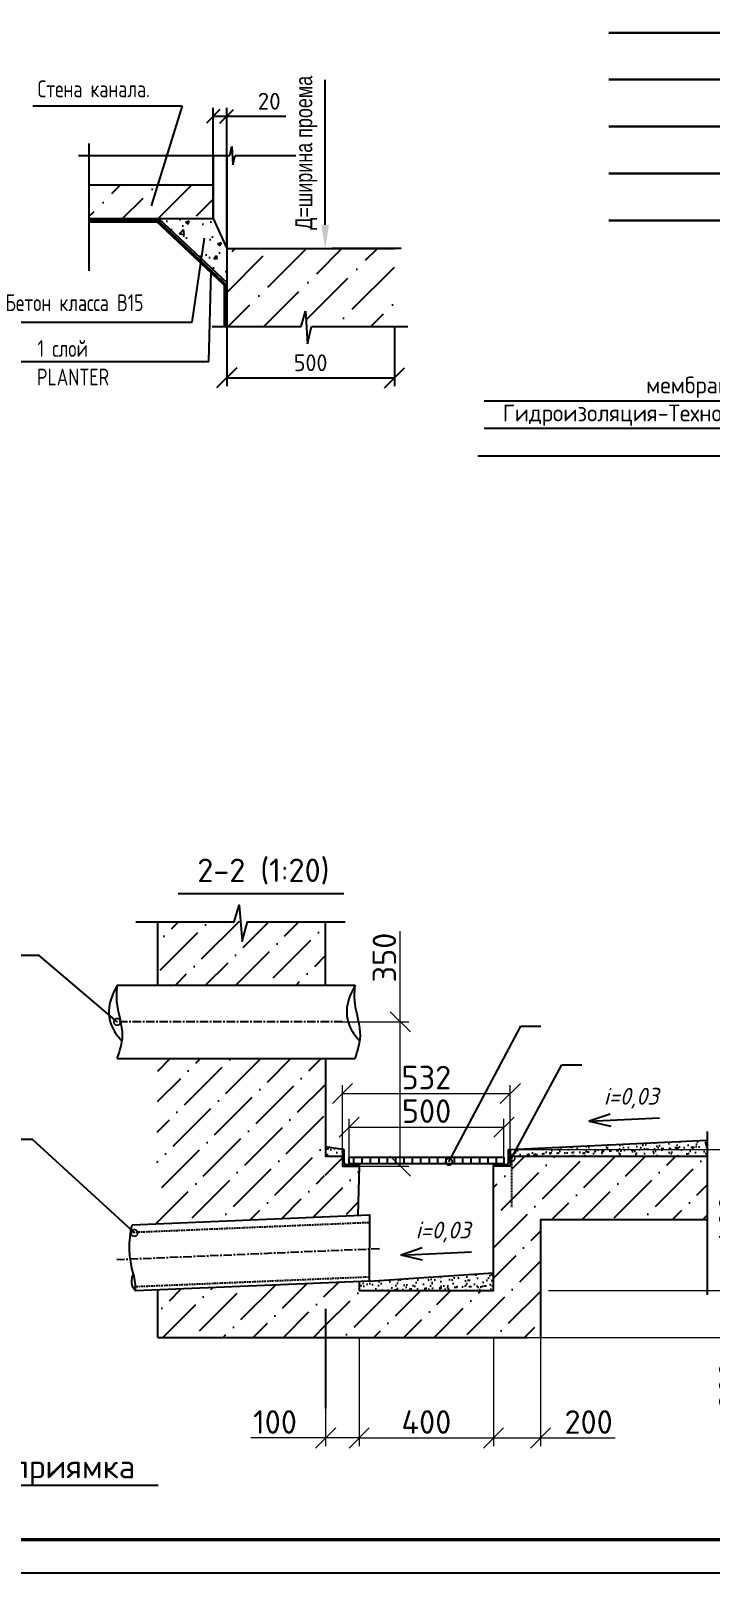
# Model space of a CAD drawing. Header units: millimetres. Extents: x 1601 to 15402, y -324 to 12625.
# Drawn here: x 7329.4 to 7430.5, y 2825.6 to 3055.3 of the extents above; entities that cross this region are included whole.
import ezdxf
from ezdxf import colors
from ezdxf.entities.mleader import LeaderData, LeaderLine
from ezdxf.math import Vec2, Vec3

# ---------------------------------------------------------------- set-up
doc = ezdxf.new("R2010")
doc.units = ezdxf.units.MM
doc.linetypes.add('CENTER', pattern=[2, 1.25, -0.25, 0.25, -0.25])
doc.linetypes.add('HIDDEN', pattern=[0.375, 0.25, -0.125])
doc.layers.add('N', color=7, linetype='Continuous')
doc.layers.add('NA', color=7, linetype='Continuous')
for name, color, linetype, lineweight in [('Заголовки', 3, 'Continuous', 35), ('Основной', 1, 'Continuous', 60), ('Размеры на чертеже', 250, 'Continuous', 25), ('Тонкие', 5, 'Continuous', 30)]:
    doc.layers.add(name, color=color, linetype=linetype, lineweight=lineweight)
doc.styles.add('-ISOCPEUR-', font='isocpeur.TTF')
doc.styles.add('GOST', font='GOST Common.ttf')
doc.styles.add('RUSS', font='russ.shx', dxfattribs={"width": 0.8})
doc.styles.get("Standard").update_dxf_attribs({"font": 'GOST Common.ttf'})
doc.dimstyles.new('М 1 к 100', dxfattribs={"dimtxt": 3.5, "dimasz": 3, "dimexe": 1.25, "dimexo": 0, "dimgap": 1, "dimtad": 1, "dimdec": 0, "dimlfac": 100, "dimtxsty": 'GOST', "dimblk": 'OBLIQUE', "dimcen": 5, "dimclrd": 256, "dimclre": 256, "dimclrt": 256, "dimazin": 2, "dimtfac": 1, "dimtdec": 0, "dimtmove": 0, "dimatfit": 3, "dimldrblk": 'NONE', "dimfxl": 0, "dimlwd": -1, "dimlwe": -1, "dimarcsym": 2})
doc.dimstyles.new('М 1 к 20', dxfattribs={"dimtxt": 3.5, "dimasz": 3, "dimexe": 1.25, "dimexo": 0, "dimtad": 1, "dimdec": 0, "dimlfac": 20, "dimzin": 0, "dimdsep": 46, "dimtxsty": 'GOST', "dimblk": 'OBLIQUE', "dimcen": 5, "dimadec": 8, "dimazin": 0, "dimtfac": 1, "dimtdec": 0, "dimtmove": 0, "dimatfit": 3, "dimldrblk": 'NONE', "dimfxl": 1.25, "dimtolj": 1, "dimtzin": 0, "dimlwd": 20, "dimlwe": 20, "dimarcsym": 1})
doc.dimstyles.new('М 1 к 50', dxfattribs={"dimtxt": 2.5, "dimasz": 2, "dimexe": 1.25, "dimexo": 0, "dimgap": 1, "dimtad": 1, "dimdec": 0, "dimlfac": 50, "dimzin": 0, "dimdsep": 46, "dimtxsty": 'GOST', "dimblk": 'OBLIQUE', "dimcen": 0, "dimclrd": 256, "dimclre": 256, "dimclrt": 256, "dimazin": 2, "dimtfac": 1, "dimtdec": 0, "dimtmove": 0, "dimatfit": 3, "dimldrblk": 'NONE', "dimfxl": 1.25, "dimtolj": 1, "dimtzin": 0, "dimlwd": -1, "dimlwe": -1, "dimarcsym": 2})
pattern_1 = [(45, (5435.5615, -7100.213), (1.9887378, 7.2920387), [9.375, -1.875, 0, -1.875])]
pattern_2 = [(45, (6125.8713, 2715.1915), (1.683798, 6.173926), [7.9375, -1.5875, 0, -1.5875])]
pattern_3 = [(82.5, (5957.4659, -7285.5295), (-1.12561055, 1.0543417), [0, -1.216, 0, -1.36, 0, -1.3]), (52.5, (5957.4659, -7285.5295), (-0.59531, 2.5975838), [0, -0.656, 0, -1.096, 0, -0.42]), (12.5, (5956.7701, -7286.2253), (1.75842342, 1.7648259), [0, -0.4, 0, -1.44, 0, -1.88]), (2.5, (5956.77, -7286.2253), (1.20403373, 2.1970103), [0, -0.2, 0, -0.944, 0, -1.08])]

# ---------------------------------------------------------------- blocks, each defined once
blk = doc.blocks.new('_DotSmall')
at = {"color": 0, "linetype": 'ByBlock', "const_width": 0.5}
blk.add_lwpolyline([(-0.0625, 0, 1), (0.0625, 0, 1)], format="xyb", close=True, dxfattribs=at)
blk = doc.blocks.new('_Oblique')
at = {"color": 0, "linetype": 'ByBlock', "lineweight": -2}
blk.add_line((-0.5, -0.5), (0.5, 0.5), dxfattribs=at)
blk = doc.blocks.new('*D86')
at = {"transparency": 16777216}
for p, q in [((7356.53, 3027.36), (7356.53, 3043.84)), ((7356.53, 3042.59), (7358.53, 3042.59)), ((7358.53, 3022.92), (7358.53, 3043.84)), ((7358.53, 3042.59), (7367.36, 3042.59))]:
    blk.add_line(p, q, dxfattribs=at)
at = {"layer": 'Defpoints', "color": 0, "transparency": 16777216}
for p in [(7358.53, 3042.59), (7356.53, 3027.36), (7358.53, 3022.92)]:
    blk.add_point(p, dxfattribs=at)
at = {"transparency": 16777216, "xscale": 2, "yscale": 2, "zscale": 2, "rotation": 180}
blk.add_blockref('_Oblique', (7356.53, 3042.59), dxfattribs=at)
at = {"transparency": 16777216, "xscale": 2, "yscale": 2, "zscale": 2}
blk.add_blockref('_Oblique', (7358.53, 3042.59), dxfattribs=at)
at = {"transparency": 16777216, "insert": (7364.86, 3044.84), "char_height": 2.5, "attachment_point": 5, "style": '-ISOCPEUR-'}
blk.add_mtext('\\A1;20', dxfattribs=at)
blk = doc.blocks.new('_None')
blk = doc.blocks.new('*D87')
at = {"transparency": 16777216}
for p, q in [((7358.53, 3011.29), (7358.53, 3002.38)), ((7383.53, 3011.29), (7383.53, 3002.38)), ((7358.53, 3003.63), (7383.53, 3003.63))]:
    blk.add_line(p, q, dxfattribs=at)
at = {"layer": 'Defpoints', "color": 0, "transparency": 16777216}
for p in [(7358.53, 3011.29), (7383.53, 3011.29), (7383.53, 3003.63)]:
    blk.add_point(p, dxfattribs=at)
at = {"transparency": 16777216, "xscale": 3, "yscale": 3, "zscale": 3, "rotation": 180}
blk.add_blockref('_Oblique', (7358.53, 3003.63), dxfattribs=at)
at = {"transparency": 16777216, "xscale": 3, "yscale": 3, "zscale": 3}
blk.add_blockref('_Oblique', (7383.53, 3003.63), dxfattribs=at)
at = {"transparency": 16777216, "insert": (7371.03, 3005.88), "char_height": 2.5, "attachment_point": 5}
blk.add_mtext('500', dxfattribs=at)
blk = doc.blocks.new('*D361')
at = {"layer": 'Defpoints', "color": 0, "transparency": 16777216}
for p in [(7406.47, 2867.7), (7435.98, 2867.7), (7403.27, 2860.7)]:
    blk.add_point(p, dxfattribs=at)
at = {"layer": 'Размеры на чертеже', "color": 0, "lineweight": 20, "transparency": 16777216}
for p, q in [((7406.47, 2867.7), (7437.23, 2867.7)), ((7435.98, 2867.7), (7435.98, 2860.7)), ((7403.27, 2860.7), (7437.23, 2860.7)), ((7435.98, 2860.7), (7435.98, 2849.58))]:
    blk.add_line(p, q, dxfattribs=at)
at = {"layer": 'Размеры на чертеже', "color": 0, "lineweight": 20, "transparency": 16777216, "xscale": 3, "yscale": 3, "zscale": 3}
for p, rotation in [((7435.98, 2867.7), 90), ((7435.98, 2860.7), 270)]:
    blk.add_blockref('_Oblique', p, dxfattribs=dict(at, rotation=rotation))
at = {"layer": 'Размеры на чертеже', "color": 0, "transparency": 16777216, "insert": (7433.6, 2853.53), "char_height": 3.5, "attachment_point": 5, "rotation": 90, "style": '-ISOCPEUR-'}
blk.add_mtext('\\A1;200', dxfattribs=at)
blk = doc.blocks.new('*D362')
at = {"layer": 'Defpoints', "color": 0, "transparency": 16777216}
for p in [(7400.77, 2888.7), (7435.98, 2888.7), (7435.98, 2867.7)]:
    blk.add_point(p, dxfattribs=at)
at = {"layer": 'Размеры на чертеже', "color": 0, "lineweight": 20, "transparency": 16777216}
for p, q in [((7400.77, 2888.7), (7437.23, 2888.7)), ((7435.98, 2867.7), (7435.98, 2888.7)), ((7435.98, 2867.7), (7437.23, 2867.7))]:
    blk.add_line(p, q, dxfattribs=at)
at = {"layer": 'Размеры на чертеже', "color": 0, "lineweight": 20, "transparency": 16777216, "xscale": 3, "yscale": 3, "zscale": 3}
for p, rotation in [((7435.98, 2888.7), 90), ((7435.98, 2867.7), 270)]:
    blk.add_blockref('_Oblique', p, dxfattribs=dict(at, rotation=rotation))
at = {"layer": 'Размеры на чертеже', "color": 0, "transparency": 16777216, "insert": (7433.6, 2878.2), "char_height": 3.5, "attachment_point": 5, "rotation": 90, "style": '-ISOCPEUR-'}
blk.add_mtext('\\A1;400', dxfattribs=at)
blk = doc.blocks.new('*D363')
at = {"layer": 'Defpoints', "color": 0, "transparency": 16777216}
for p in [(7400.77, 2897.03), (7375.77, 2888.7), (7400.77, 2888.7)]:
    blk.add_point(p, dxfattribs=at)
at = {"layer": 'Размеры на чертеже', "color": 0, "lineweight": 20, "transparency": 16777216}
for p, q in [((7375.77, 2888.7), (7375.77, 2898.28)), ((7375.77, 2897.03), (7400.77, 2897.03)), ((7400.77, 2888.7), (7400.77, 2898.28))]:
    blk.add_line(p, q, dxfattribs=at)
at = {"layer": 'Размеры на чертеже', "color": 0, "lineweight": 20, "transparency": 16777216, "xscale": 3, "yscale": 3, "zscale": 3, "rotation": 180}
blk.add_blockref('_Oblique', (7375.77, 2897.03), dxfattribs=at)
at = {"layer": 'Размеры на чертеже', "color": 0, "lineweight": 20, "transparency": 16777216, "xscale": 3, "yscale": 3, "zscale": 3}
blk.add_blockref('_Oblique', (7400.77, 2897.03), dxfattribs=at)
at = {"layer": 'Размеры на чертеже', "color": 0, "transparency": 16777216, "insert": (7388.27, 2899.41), "char_height": 3.5, "attachment_point": 5, "style": '-ISOCPEUR-'}
blk.add_mtext('\\A1;532', dxfattribs=at)
blk = doc.blocks.new('*D364')
at = {"layer": 'Defpoints', "color": 0, "transparency": 16777216}
for p in [(7399.83, 2892.03), (7376.78, 2887.55), (7399.83, 2887.55)]:
    blk.add_point(p, dxfattribs=at)
at = {"layer": 'Размеры на чертеже', "color": 0, "lineweight": 20, "transparency": 16777216}
for p, q in [((7376.78, 2887.55), (7376.78, 2893.28)), ((7399.83, 2887.55), (7399.83, 2893.28)), ((7376.78, 2892.03), (7399.83, 2892.03))]:
    blk.add_line(p, q, dxfattribs=at)
at = {"layer": 'Размеры на чертеже', "color": 0, "lineweight": 20, "transparency": 16777216, "xscale": 3, "yscale": 3, "zscale": 3, "rotation": 180}
blk.add_blockref('_Oblique', (7376.78, 2892.03), dxfattribs=at)
at = {"layer": 'Размеры на чертеже', "color": 0, "lineweight": 20, "transparency": 16777216, "xscale": 3, "yscale": 3, "zscale": 3}
blk.add_blockref('_Oblique', (7399.83, 2892.03), dxfattribs=at)
at = {"layer": 'Размеры на чертеже', "color": 0, "transparency": 16777216, "insert": (7388.3, 2894.41), "char_height": 3.5, "attachment_point": 5, "style": '-ISOCPEUR-'}
blk.add_mtext('\\A1;500', dxfattribs=at)
blk = doc.blocks.new('*D365')
at = {"layer": 'Defpoints', "color": 0, "transparency": 16777216}
for p in [(7405.27, 2863.8), (7398.27, 2860.7), (7405.27, 2845.73)]:
    blk.add_point(p, dxfattribs=at)
at = {"layer": 'Размеры на чертеже', "color": 0, "lineweight": 20, "transparency": 16777216}
for p, q in [((7405.27, 2863.8), (7405.27, 2844.48)), ((7398.27, 2860.7), (7398.27, 2844.48)), ((7398.27, 2845.73), (7405.27, 2845.73)), ((7405.27, 2845.73), (7416.39, 2845.73))]:
    blk.add_line(p, q, dxfattribs=at)
at = {"layer": 'Размеры на чертеже', "color": 0, "lineweight": 20, "transparency": 16777216, "xscale": 3, "yscale": 3, "zscale": 3, "rotation": 180}
blk.add_blockref('_Oblique', (7398.27, 2845.73), dxfattribs=at)
at = {"layer": 'Размеры на чертеже', "color": 0, "lineweight": 20, "transparency": 16777216, "xscale": 3, "yscale": 3, "zscale": 3}
blk.add_blockref('_Oblique', (7405.27, 2845.73), dxfattribs=at)
at = {"layer": 'Размеры на чертеже', "color": 0, "transparency": 16777216, "insert": (7412.44, 2848.11), "char_height": 3.5, "attachment_point": 5, "style": '-ISOCPEUR-'}
blk.add_mtext('\\A1;200', dxfattribs=at)
blk = doc.blocks.new('*D366')
at = {"layer": 'Defpoints', "color": 0, "transparency": 16777216}
for p in [(7378.27, 2860.7), (7373.27, 2850.1), (7378.27, 2845.73)]:
    blk.add_point(p, dxfattribs=at)
at = {"layer": 'Размеры на чертеже', "color": 0, "lineweight": 20, "transparency": 16777216}
for p, q in [((7378.27, 2860.7), (7378.27, 2844.48)), ((7373.27, 2850.1), (7373.27, 2844.48)), ((7373.27, 2845.73), (7362.12, 2845.73)), ((7378.27, 2845.73), (7373.27, 2845.73))]:
    blk.add_line(p, q, dxfattribs=at)
at = {"layer": 'Размеры на чертеже', "color": 0, "lineweight": 20, "transparency": 16777216, "xscale": 3, "yscale": 3, "zscale": 3, "rotation": 180}
blk.add_blockref('_Oblique', (7373.27, 2845.73), dxfattribs=at)
at = {"layer": 'Размеры на чертеже', "color": 0, "lineweight": 20, "transparency": 16777216, "xscale": 3, "yscale": 3, "zscale": 3}
blk.add_blockref('_Oblique', (7378.27, 2845.73), dxfattribs=at)
at = {"layer": 'Размеры на чертеже', "color": 0, "transparency": 16777216, "insert": (7365.72, 2848.11), "char_height": 3.5, "attachment_point": 5, "style": '-ISOCPEUR-'}
blk.add_mtext('\\A1;100', dxfattribs=at)
blk = doc.blocks.new('*D367')
at = {"layer": 'Defpoints', "color": 0, "transparency": 16777216}
for p in [(7378.27, 2860.7), (7398.27, 2860.7), (7398.27, 2845.73)]:
    blk.add_point(p, dxfattribs=at)
at = {"layer": 'Размеры на чертеже', "color": 0, "lineweight": 20, "transparency": 16777216}
for p, q in [((7378.27, 2860.7), (7378.27, 2844.48)), ((7398.27, 2860.7), (7398.27, 2844.48)), ((7378.27, 2845.73), (7398.27, 2845.73))]:
    blk.add_line(p, q, dxfattribs=at)
at = {"layer": 'Размеры на чертеже', "color": 0, "lineweight": 20, "transparency": 16777216, "xscale": 3, "yscale": 3, "zscale": 3, "rotation": 180}
blk.add_blockref('_Oblique', (7378.27, 2845.73), dxfattribs=at)
at = {"layer": 'Размеры на чертеже', "color": 0, "lineweight": 20, "transparency": 16777216, "xscale": 3, "yscale": 3, "zscale": 3}
blk.add_blockref('_Oblique', (7398.27, 2845.73), dxfattribs=at)
at = {"layer": 'Размеры на чертеже', "color": 0, "transparency": 16777216, "insert": (7388.27, 2848.11), "char_height": 3.5, "attachment_point": 5, "style": '-ISOCPEUR-'}
blk.add_mtext('\\A1;400', dxfattribs=at)
blk = doc.blocks.new('*D368')
at = {"layer": 'Defpoints', "color": 0, "transparency": 16777216}
for p in [(7375.77, 2907.7), (7375.77, 2886.2), (7384.39, 2886.2)]:
    blk.add_point(p, dxfattribs=at)
at = {"layer": 'Размеры на чертеже', "color": 0, "lineweight": 20, "transparency": 16777216}
for p, q in [((7384.39, 2907.7), (7384.39, 2921.23)), ((7375.77, 2907.7), (7385.64, 2907.7)), ((7384.39, 2886.2), (7384.39, 2907.7)), ((7375.77, 2886.2), (7385.64, 2886.2))]:
    blk.add_line(p, q, dxfattribs=at)
at = {"layer": 'Размеры на чертеже', "color": 0, "lineweight": 20, "transparency": 16777216, "xscale": 3, "yscale": 3, "zscale": 3}
for p, rotation in [((7384.39, 2907.7), 90), ((7384.39, 2886.2), 270)]:
    blk.add_blockref('_Oblique', p, dxfattribs=dict(at, rotation=rotation))
at = {"layer": 'Размеры на чертеже', "color": 0, "transparency": 16777216, "insert": (7382.01, 2917.28), "char_height": 3.5, "attachment_point": 5, "rotation": 90, "style": '-ISOCPEUR-'}
blk.add_mtext('\\A1;350', dxfattribs=at)

msp = doc.modelspace()

# ---------------------------------------------------------------- hatches: boundary and pattern name
h = msp.add_hatch()
h.set_pattern_fill('ANSI36', color=256)
h.set_pattern_definition([(45, (1.0903, 8.5987), (1.683798, 6.1739261), [7.9375, -1.5875, 0, -1.5875])])
h.paths.add_polyline_path([(7360.8297, 2919.7465), (7360.3817, 2925.0845), (7359.6333, 2922.5917), (7348.2693, 2922.5917), (7348.2693, 2913.1793), (7373.2693, 2913.1793), (7373.2693, 2922.5917), (7361.6055, 2922.5917)])
h = msp.add_hatch()
h.set_pattern_fill('ANSI36', color=256)
h.set_pattern_definition(pattern_2)
h.paths.add_polyline_path([(7373.2693, 2902.2293), (7362.0176, 2902.2293), (7360.8478, 2902.2293), (7359.8072, 2902.2293), (7359.6333, 2902.2293), (7348.2693, 2902.2293), (7348.066, 2877.6424), (7373.066, 2878.687)])
h.paths.add_polyline_path([(7373.2693, 2868.8166), (7348.2693, 2867.7719), (7348.2693, 2860.7043), (7373.2693, 2860.7043)])
h = msp.add_hatch()
h.set_pattern_fill('AR-SAND', color=256, scale=0.8, angle=45, style=0)
h.set_pattern_definition(pattern_3)
h.paths.add_polyline_path([(7400.7693, 2888.7043), (7400.7693, 2887.7043), (7430.0974, 2887.7043), (7430.0974, 2890.0904)])
h.paths.add_polyline_path([(7373.2693, 2889.0715), (7373.2693, 2887.7043), (7375.7693, 2887.7043), (7375.7693, 2888.7043)])
h = msp.add_hatch()
h.set_pattern_fill('ANSI36', color=256)
h.set_pattern_definition(pattern_2)
h.paths.add_polyline_path([(7430.0974, 2878.2043), (7430.0974, 2887.7043), (7400.7693, 2887.7043), (7400.7693, 2886.2043), (7398.2693, 2886.2043), (7398.2693, 2867.7043), (7378.2693, 2867.7043), (7378.2693, 2869.0255), (7373.2693, 2868.8166), (7373.2693, 2862.7043), (7373.2693, 2860.7043), (7405.2693, 2860.7043), (7405.2693, 2878.2043)])
h.paths.add_polyline_path([(7378.2693, 2886.2043), (7375.7693, 2886.2043), (7375.7693, 2887.7043), (7373.2693, 2887.7043), (7373.066, 2878.687), (7378.066, 2878.8959)])
h = msp.add_hatch()
h.set_pattern_fill('ANSI31', color=256, scale=10, angle=45, style=0)
h.set_pattern_definition([(90, (5957.4659, -7285.5295), (-1.25, 2e-16), [])])
h.paths.add_polyline_path([(7376.7754, 2887.5543), (7376.7754, 2886.5543), (7399.8315, 2886.5543), (7399.8315, 2887.5543)])
h = msp.add_hatch()
h.set_pattern_fill('AR-SAND', color=256, scale=0.8, angle=45, style=0)
h.set_pattern_definition(pattern_3)
h.paths.add_polyline_path([(7398.2693, 2867.7043), (7398.2693, 2870.3037), (7379.7693, 2869.0882), (7378.2693, 2869.0255), (7378.2693, 2867.7043)])
at = {"layer": 'N', "true_color": 0x000000}
h = msp.add_hatch(dxfattribs=at)
h.set_pattern_fill('ANSI36', color=18, scale=30, style=0)
h.set_pattern_definition(pattern_1)
h.paths.add_polyline_path([(7356.5306, 3027.361), (7356.5306, 3032.361), (7338.0073, 3032.361), (7338.0073, 3027.361)])
h = msp.add_hatch(dxfattribs=at)
h.set_pattern_fill('AR-CONC', color=18, scale=0.8, style=0)
h.set_pattern_definition([(50, (5435.5615, -7100.213), (5.7380815, -0.502017), [0.6, -6.6]), (355, (5435.5615, -7100.213), (-1.1100107, 6.017537), [0.48, -5.28]), (100.4514, (5436.0396, -7100.255), (4.628075, 5.5155163), [0.5099215, -5.609137]), (46.1842, (5435.5615, -7098.613), (8.5379284, -1.324152), [0.9, -9.9]), (96.6356, (5436.273, -7098.723), (7.4773016, 7.792943), [0.764882, -8.413704]), (351.1842, (5435.5615, -7098.613), (7.4772956, 7.792949), [0.72, -7.92]), (21, (5436.3615, -7099.013), (4.7752564, -3.2209511), [0.6, -6.6]), (326, (5436.3615, -7099.013), (1.9465227, 5.8012004), [0.48, -5.28]), (71.4514, (5436.7594, -7099.2815), (6.721781, 2.580244), [0.5099215, -5.609137]), (37.5, (5435.5615, -7100.213), (0.09727884, 2.66315083), [0, -5.216, 0, -5.36, 0, -5.3]), (7.5, (5435.5615, -7100.213), (2.1045563, 3.1552937), [0, -3.056, 0, -5.096, 0, -2.02]), (327.5, (5433.7775, -7100.213), (4.2705795, -0.18043897), [0, -2, 0, -6.24, 0, -8.28]), (317.5, (5432.9775, -7100.213), (4.6654894, 0.8008399), [0, -2.6, 0, -4.144, 0, -5.88])])
h.paths.add_polyline_path([(7358.5306, 3017.8228), (7358.5306, 3022.9189), (7356.5306, 3027.361), (7348.3641, 3027.361)])
h = msp.add_hatch(dxfattribs=at)
h.set_pattern_fill('ANSI36', color=18, scale=30, style=0)
h.set_pattern_definition(pattern_1)
h.paths.add_polyline_path([(7370.2761, 3013.5519), (7370.5497, 3008.7206), (7371.1433, 3011.2873), (7383.5306, 3011.2873), (7383.5306, 3022.9189), (7358.5306, 3022.9189), (7358.5306, 3011.2873), (7369.6371, 3011.2873)])

# ---------------------------------------------------------------- linework, layer by layer
at = {"color": 18, "linetype": 'ByBlock', "true_color": 0x000000}
for p, q in [((7373.1943, 3026.4189), (7373.1943, 3048.01)), ((7384.5306, 3022.9189), (7374.1943, 3022.9189))]:
    msp.add_line(p, q, dxfattribs=at)
for p, q in [((7348.2693, 2913.1793), (7348.2693, 2922.5917)), ((7373.2693, 2913.1793), (7373.2693, 2922.5917)), ((7342.2229, 2913.1793), (7377.6503, 2913.1793)), ((7342.2229, 2902.2293), (7377.6503, 2902.2293)), ((7412.5416, 2892.8929), (7415.7438, 2892.149)), ((7400.7693, 2888.7043), (7430.0974, 2890.0904)), ((7430.0974, 2891.3961), (7430.0974, 2867.06)), ((7375.7693, 2888.7043), (7373.2693, 2889.0715)), ((7387.6301, 2874.03), (7384.5128, 2872.9637)), ((7379.7693, 2869.0882), (7398.2693, 2870.3037))]:
    msp.add_line(p, q)
at = {"color": 9, "linetype": 'CENTER'}
for p, q in [((7375.7693, 2907.7043), (7342.2229, 2907.7043)), ((7381.2895, 2873.9021), (7342.172, 2872.2553))]:
    msp.add_line(p, q, dxfattribs=at)
at = {"color": 12}
for p, q in [((7400.7693, 2887.7043), (7430.0974, 2887.7043)), ((7348.2693, 2860.7043), (7403.2693, 2860.7043))]:
    msp.add_line(p, q, dxfattribs=at)
at = {"linetype": 'HIDDEN', "ltscale": 0.5}
msp.add_line((7400.9521, 2887.4164), (7400.9521, 2880.0075), dxfattribs=at)
at = {"color": 9, "linetype": 'HIDDEN'}
for p, q in [((7379.7052, 2877.791), (7344.3986, 2876.3156)), ((7379.7443, 2869.6877), (7344.9074, 2868.2319))]:
    msp.add_line(p, q, dxfattribs=at)
msp.add_lwpolyline([(7191.0803, 3245.5891), (7785.0803, 3245.5891), (7785.0803, 2825.5891), (7191.0803, 2825.5891)], close=True)
at = {"const_width": 0.5}
msp.add_lwpolyline([(7211.0803, 3240.5891), (7780.0803, 3240.5891), (7780.0803, 2830.5891), (7211.0803, 2830.5891)], close=True, dxfattribs=at)
at = {"color": 0, "lineweight": 25, "ltscale": 100}
msp.add_lwpolyline([(7395.9393, 2992.018), (7454.2996, 2992.018), (7454.2996, 2992.018), (7474.0832, 2992.018)], dxfattribs=at)
for points in [[(7344.9767, 2922.5917), (7359.6333, 2922.5917), (7360.3817, 2925.0845), (7360.8297, 2919.7465), (7361.6055, 2922.5917), (7376.2017, 2922.5917)], [(7415.6589, 2893.9592), (7412.5416, 2892.8929), (7423.0001, 2893.3872)], [(7387.715, 2872.2198), (7384.5128, 2872.9637), (7394.9713, 2873.458)], [(7348.2693, 2860.7043), (7348.2693, 2867.7719)]]:
    msp.add_lwpolyline(points)
at = {"color": 12}
for points in [[(7373.2693, 2902.2293), (7373.2693, 2887.7043), (7375.7693, 2887.7043)], [(7430.0974, 2878.2043), (7405.2693, 2878.2043), (7405.2693, 2860.7043)]]:
    msp.add_lwpolyline(points, dxfattribs=at)
at = {"color": 5}
for points in [[(7376.0193, 2886.7293), (7376.0193, 2888.6143, 0.41421356), (7375.9293, 2888.7043), (7375.7693, 2888.7043), (7375.7693, 2886.2043), (7378.2693, 2886.2043)], [(7400.5193, 2886.7293), (7400.5193, 2888.6143, -0.41421356), (7400.6093, 2888.7043), (7400.7693, 2888.7043), (7400.7693, 2886.2043), (7398.2693, 2886.2043)]]:
    msp.add_lwpolyline(points, format="xyb", dxfattribs=at)
at = {"color": 12}
for points in [[(7376.0193, 2886.7293, 0.41421356), (7376.2943, 2886.4543), (7378.1793, 2886.4543, -0.41421356), (7378.2693, 2886.3643), (7378.2693, 2886.2043), (7378.066, 2878.8959)], [(7378.2693, 2869.0255), (7378.2693, 2867.7043), (7398.2693, 2867.7043), (7398.2693, 2886.2043), (7398.2693, 2886.3643, -0.41421356), (7398.3593, 2886.4543), (7400.2443, 2886.4543, 0.41421356), (7400.5193, 2886.7293)]]:
    msp.add_lwpolyline(points, format="xyb", dxfattribs=at)
msp.add_lwpolyline([(7399.8315, 2887.5543), (7399.8315, 2886.5543), (7376.7754, 2886.5543), (7376.7754, 2887.5543)], close=True, dxfattribs=at)
msp.add_lwpolyline([(7344.4699, 2877.4921), (7379.7766, 2878.9674), (7379.7693, 2869.0882), (7344.9324, 2867.6325, -0.30947453), (7344.6509, 2870.1229, -0.13422264)], format="xyb", close=True)
msp.add_arc((7338.2555, 2868.1388), 6.6961, 355.663531, 17.235968)
for points in [[(7342.2229, 2913.1793), (7341.0091, 2909.8481), (7341.7037, 2906.4806), (7342.9445, 2904.8505)], [(7342.2229, 2902.2293), (7343.0168, 2905.6439), (7342.217, 2910.4388), (7342.1506, 2911.4531), (7342.2229, 2913.1793)], [(7377.6503, 2913.1793), (7376.4365, 2909.8481), (7377.1311, 2906.4806), (7378.3719, 2904.8505)], [(7377.6503, 2902.2293), (7378.4442, 2905.6439), (7377.6444, 2910.4388), (7377.578, 2911.4531), (7377.6503, 2913.1793)]]:
    msp.add_spline(points, degree=3)
at = {"color": 18, "linetype": 'ByBlock', "true_color": 0x000000}
msp.add_solid([(7372.6109, 3026.4189), (7373.7776, 3026.4189), (7373.1943, 3022.9189)], dxfattribs=at)
at = {"layer": 'Defpoints', "color": 18, "linetype": 'ByBlock', "true_color": 0x000000}
msp.add_point((7373.1943, 3036.7649), dxfattribs=at)
at = {"layer": 'N', "color": 18, "true_color": 0x000000}
for p, q in [((7338.0073, 3038.519), (7338.0073, 3019.5616)), ((7359.0018, 3036.7649), (7359.2867, 3038.1022)), ((7359.2867, 3038.1022), (7359.4387, 3035.3496)), ((7336.452, 3036.7649), (7359.0018, 3036.7649)), ((7356.5306, 3036.7649), (7356.5306, 3027.361)), ((7358.5306, 3036.7649), (7358.5306, 3022.9189)), ((7359.4387, 3035.3496), (7359.7806, 3036.7649)), ((7359.7806, 3036.7649), (7368.8356, 3036.7649)), ((7338.0073, 3032.361), (7356.5306, 3032.361)), ((7338.0073, 3027.361), (7356.5306, 3027.361)), ((7348.3641, 3027.361), (7358.5306, 3017.8228)), ((7356.5306, 3027.361), (7358.5306, 3022.9189)), ((7353.3657, 3011.9371), (7355.2013, 3024.4253)), ((7358.5306, 3022.9189), (7358.5306, 3011.2873)), ((7358.5306, 3022.9189), (7383.5306, 3022.9189)), ((7355.8957, 3006.0785), (7356.2095, 3019.5005)), ((7324.257, 3011.9371), (7353.3657, 3011.9371)), ((7369.6371, 3011.2873), (7370.2761, 3013.5519)), ((7370.2761, 3013.5519), (7370.5497, 3008.7206)), ((7356.3631, 3011.2873), (7369.6371, 3011.2873)), ((7370.5497, 3008.7206), (7371.1433, 3011.2873)), ((7371.1433, 3011.2873), (7385.5204, 3011.2873)), ((7315.1269, 3006.0785), (7355.8957, 3006.0785))]:
    msp.add_line(p, q, dxfattribs=at)
at = {"layer": 'N', "color": 18, "true_color": 0x000000, "const_width": 0.5}
msp.add_lwpolyline([(7338.0073, 3026.9533), (7348.2404, 3026.9533), (7358.2566, 3017.5277), (7358.2566, 3011.2873)], dxfattribs=at)
at = {"layer": 'NA', "color": 18, "true_color": 0x000000}
for p, q in [((7329.649, 3044.1664), (7351.9205, 3044.1664)), ((7351.9205, 3044.1664), (7347.2689, 3029.2359))]:
    msp.add_line(p, q, dxfattribs=at)
at = {"layer": 'Размеры на чертеже'}
for p, q in [((7461.4943, 3000.1579), (7396.8739, 3000.1579)), ((7461.4943, 2996.088), (7396.8739, 2996.088)), ((7373.2693, 2864.9705), (7373.2693, 2850.0957))]:
    msp.add_line(p, q, dxfattribs=at)
at = {"layer": 'Тонкие', "lineweight": 30}
for p, q in [((7503.9536, 3055.0504), (7415.4647, 3055.0504)), ((7503.9536, 3048.0504), (7415.4647, 3048.0504)), ((7503.9536, 3041.0504), (7415.4647, 3041.0504)), ((7503.9536, 3034.0504), (7415.4647, 3034.0504)), ((7503.9536, 3027.0504), (7415.4647, 3027.0504))]:
    msp.add_line(p, q, dxfattribs=at)

# ---------------------------------------------------------------- texts
at = {"style": 'GOST', "oblique": 15}
for p in [(7414.6967, 2895.3734), (7386.6679, 2875.4442)]:
    msp.add_text('i=0,03', height=2.5, dxfattribs=at).set_placement(p)
at = {"color": 18, "linetype": 'ByBlock', "true_color": 0x000000, "insert": (7370.3906, 3037.1596), "char_height": 2.5, "attachment_point": 5, "rotation": 90, "style": 'RUSS'}
msp.add_mtext('\\A1;Д=ширина проема', dxfattribs=at)
at = {"insert": (7461.4943, 3003.8194), "char_height": 2.5, "attachment_point": 3, "style": 'GOST'}
msp.add_mtext_dynamic_manual_height_columns('мембрана Planter Standart\\PГидроизоляция-Техноэласт ЭПП - 2 слоя', width=81.528747, gutter_width=625, heights=[0], dxfattribs=at)
at = {"layer": 'N', "color": 18, "true_color": 0x000000, "width": 0.8}
for s, p in [('Стена канала.', (7330.362, 3045.4322)), ('Бетон класса В15', (7325.5756, 3013.5809))]:
    msp.add_text(s, height=2.5, dxfattribs=at).set_placement(p)
at = {"layer": 'Заголовки', "color": 18, "true_color": 0x000000, "width": 0.8}
for s, p in [('1 слой ', (7330.3681, 3006.7598)), ('PLANTER ', (7330.2721, 3002.5103))]:
    msp.add_text(s, height=2.5, dxfattribs=at).set_placement(p)

# ---------------------------------------------------------------- dimensions: what is measured, and where the dimension line sits
dim = msp.add_linear_dim(base=(7358.5306, 3042.5879), p1=(7356.5306, 3027.361), p2=(7358.5306, 3022.9189), text='20', dimstyle='М 1 к 50', override={"dimtxsty": '-ISOCPEUR-'})
dim.commit()
dim.dimension.update_dxf_attribs({"geometry": '*D86', "text_midpoint": (7364.8556, 3042.5879), "dimtype": 160})
at = {"color": 18, "true_color": 0x000000}
dim = msp.add_linear_dim(base=(7383.5306, 3003.6307), p1=(7358.5306, 3011.2873), p2=(7383.5306, 3011.2873), text='500', dimstyle='М 1 к 100', override={"dimtxt": 2.5, "dimtxsty": 'Standard'}, dxfattribs=at)
dim.commit()
dim.dimension.update_dxf_attribs({"geometry": '*D87', "text_midpoint": (7371.0306, 3005.8807)})
at = {"layer": 'Размеры на чертеже'}
for base, p1, p2, text, picture, middle in [((7384.3895, 2886.2043), (7375.7693, 2907.7043), (7375.7693, 2886.2043), '350', '*D368', (7384.3895, 2917.2843)), ((7435.9759, 2867.7043), (7403.2693, 2860.7043), (7406.4736, 2867.7043), '200', '*D361', (7435.9759, 2853.5293))]:
    dim = msp.add_linear_dim(base=base, p1=p1, p2=p2, angle=90, text=text, dimstyle='М 1 к 20', override={"dimtxsty": '-ISOCPEUR-'}, dxfattribs=at)
    dim.commit()
    dim.dimension.update_dxf_attribs({"geometry": picture, "text_midpoint": middle, "dimtype": 160})
for base, p1, p2, text, picture, middle in [((7400.7693, 2897.0309), (7375.7693, 2888.7043), (7400.7693, 2888.7043), '532', '*D363', (7388.2693, 2899.4059)), ((7399.8315, 2892.0324), (7376.7754, 2887.5543), (7399.8315, 2887.5543), '500', '*D364', (7388.3035, 2894.4074)), ((7398.2693, 2845.7312), (7378.2693, 2860.7043), (7398.2693, 2860.7043), '400', '*D367', (7388.2693, 2848.1062))]:
    dim = msp.add_linear_dim(base=base, p1=p1, p2=p2, text=text, dimstyle='М 1 к 20', override={"dimtxsty": '-ISOCPEUR-'}, dxfattribs=at)
    dim.commit()
    dim.dimension.update_dxf_attribs({"geometry": picture, "text_midpoint": middle})
dim = msp.add_linear_dim(base=(7435.9759, 2888.7043), p1=(7435.9759, 2867.7043), p2=(7400.7693, 2888.7043), angle=90, text='400', dimstyle='М 1 к 20', override={"dimtxsty": '-ISOCPEUR-'}, dxfattribs=at)
dim.commit()
dim.dimension.update_dxf_attribs({"geometry": '*D362', "text_midpoint": (7433.6009, 2878.2043)})
for base, p1, p2, text, picture, middle in [((7405.2693, 2845.7312), (7398.2693, 2860.7043), (7405.2693, 2863.8004), '200', '*D365', (7412.4443, 2845.7312)), ((7378.2693, 2845.7312), (7373.2693, 2850.0957), (7378.2693, 2860.7043), '100', '*D366', (7365.7194, 2845.7312))]:
    dim = msp.add_linear_dim(base=base, p1=p1, p2=p2, text=text, dimstyle='М 1 к 20', override={"dimtxsty": '-ISOCPEUR-'}, dxfattribs=at)
    dim.commit()
    dim.dimension.update_dxf_attribs({"geometry": picture, "text_midpoint": middle, "dimtype": 160})

# ---------------------------------------------------------------- leaders
ml = msp.add_multileader_mtext('Standard')
ml.set_content('Решетка приямка', color=256, style='-ISOCPEUR-')
ml.set_leader_properties()
ml.set_arrow_properties(name='DOTSMALL')
ml.build(insert=Vec2(0, 0))
ml.multileader.update_dxf_attribs({"text_left_attachment_type": 5, "text_right_attachment_type": 5, "dogleg_length": 1, "arrow_head_size": 2})
ctx = ml.context
ctx.base_point, ctx.char_height, ctx.arrow_head_size, ctx.plane_origin = Vec3(7304.3266, 2838.6746), 3.5, 2, Vec3(7284.3137, 2868.9067)
ctx.left_attachment, ctx.right_attachment = 5, 5
notes = []
notes.append((ctx, [(0, (1, 1, 0), (7303.3266, 2838.6746), (1, 0), 1, [(0, [(7284.3137, 2868.9067)], 0, [])])]))
ctx.mtext.insert, ctx.mtext.flow_direction = Vec3(7306.3266, 2843.2246), 5
ml = msp.add_multileader_mtext('Standard', dxfattribs=at)
ml.set_content('8', color=256, style='GOST')
ml.set_leader_properties()
ml.set_arrow_properties(name='DOTSMALL')
ml.build(insert=Vec2(0, 0))
ml.multileader.update_dxf_attribs({"text_left_attachment_type": 6, "text_right_attachment_type": 6, "dogleg_length": 1, "arrow_head_size": 2})
ctx = ml.context
ctx.base_point, ctx.char_height, ctx.arrow_head_size, ctx.plane_origin = Vec3(7323.8409, 2917.608), 3.5, 2, Vec3(7341.465, 2926.2101)
ctx.left_attachment, ctx.right_attachment, ctx.text_align_type = 6, 6, 2
notes.append((ctx, [(0, (1, 1, 0), (7330.5909, 2917.608), (-1, 0), 1, [(0, [(7342.2229, 2907.7043)], 0, [])])]))
ctx.mtext.insert, ctx.mtext.alignment, ctx.mtext.flow_direction = Vec3(7327.5909, 2921.808), 3, 5
ml = msp.add_multileader_mtext('Standard', dxfattribs=at)
ml.set_content('', color=256, style='GOST')
ml.set_leader_properties()
ml.set_arrow_properties(name='DOTSMALL')
ml.build(insert=Vec2(0, 0))
ml.multileader.update_dxf_attribs({"text_left_attachment_type": 5, "text_right_attachment_type": 5, "dogleg_length": 1, "arrow_head_size": 2})
ctx = ml.context
ctx.base_point, ctx.char_height, ctx.arrow_head_size, ctx.plane_origin = Vec3(7403.3345, 2907.0872), 3.5, 2, Vec3(7431.4444, 2921.5049)
ctx.left_attachment, ctx.right_attachment = 5, 5
notes.append((ctx, [(0, (1, 1, 0), (7402.3345, 2907.0872), (1, 0), 1, [(0, [(7391.6338, 2886.8505)], 0, [])])]))
ctx.mtext.insert, ctx.mtext.flow_direction = Vec3(7405.3345, 2911.2872), 5
ml = msp.add_multileader_mtext('Standard', dxfattribs=at)
ml.set_content('', color=256, style='GOST')
ml.set_leader_properties()
ml.set_arrow_properties(name='DOTSMALL')
ml.build(insert=Vec2(0, 0))
ml.multileader.update_dxf_attribs({"text_left_attachment_type": 5, "text_right_attachment_type": 5, "dogleg_length": 1, "arrow_head_size": 2})
ctx = ml.context
ctx.base_point, ctx.char_height, ctx.arrow_head_size, ctx.plane_origin = Vec3(7409.4256, 2901.3288), 3.5, 2, Vec3(7409.1607, 2897.6664)
ctx.left_attachment, ctx.right_attachment = 5, 5
notes.append((ctx, [(1, (1, 1, 0), (7408.4256, 2901.3288), (1, 0), 1, [(0, [(7400.9521, 2887.4164)], 0, [])])]))
ctx.mtext.insert, ctx.mtext.rotation, ctx.mtext.width, ctx.mtext.flow_direction = Vec3(7411.4256, 2905.5288), 6.28318531, 1.05, 5
ml = msp.add_multileader_mtext('Standard', dxfattribs=at)
ml.set_content('9', color=256, style='GOST')
ml.set_leader_properties()
ml.set_arrow_properties(name='DOTSMALL')
ml.build(insert=Vec2(0, 0))
ml.multileader.update_dxf_attribs({"text_left_attachment_type": 6, "text_right_attachment_type": 6, "dogleg_length": 1, "arrow_head_size": 2})
ctx = ml.context
ctx.base_point, ctx.char_height, ctx.arrow_head_size, ctx.plane_origin = Vec3(7322.8663, 2890.1926), 3.5, 2, Vec3(7344.0211, 2894.767)
ctx.left_attachment, ctx.right_attachment = 6, 6
notes.append((ctx, [(0, (1, 1, 0), (7329.6163, 2890.1926), (-1, 0), 1, [(0, [(7344.779, 2876.2611)], 0, [])])]))
ctx.mtext.insert, ctx.mtext.flow_direction = Vec3(7324.8663, 2894.3926), 5
for ctx, leaders in notes:
    for number, flags, end, landing, length, lines in leaders:
        leader = LeaderData()
        leader.index, (leader.has_last_leader_line, leader.has_dogleg_vector, leader.attachment_direction) = number, flags
        leader.last_leader_point, leader.dogleg_vector, leader.dogleg_length = Vec3(end), Vec3(landing), length
        for number, points, colour, breaks in lines:
            line = LeaderLine()
            line.index, line.vertices, line.color, line.breaks = number, Vec3.list(points), colors.encode_raw_color(colour), breaks
            leader.lines.append(line)
        ctx.leaders.append(leader)

# ---------------------------------------------------------------- next in the draw order: texts
at = {"layer": 'Основной', "insert": (7352.1989, 2932.0297), "char_height": 3.5, "attachment_point": 1, "style": '-ISOCPEUR-', "bg_fill": 3, "box_fill_scale": 1.5, "bg_fill_color": 256, "bg_fill_transparency": 0}
msp.add_mtext_dynamic_manual_height_columns('\\pi1.95141;{\\C0;2-2 (1:20)}', width=23.15282, gutter_width=5, heights=[0], dxfattribs=at)

# ---------------------------------------------------------------- next in the draw order: linework, layer by layer
msp.add_lwpolyline([(7351.3086, 2926.825), (7375.994, 2926.825)])

doc.saveas('drawing.dxf')
